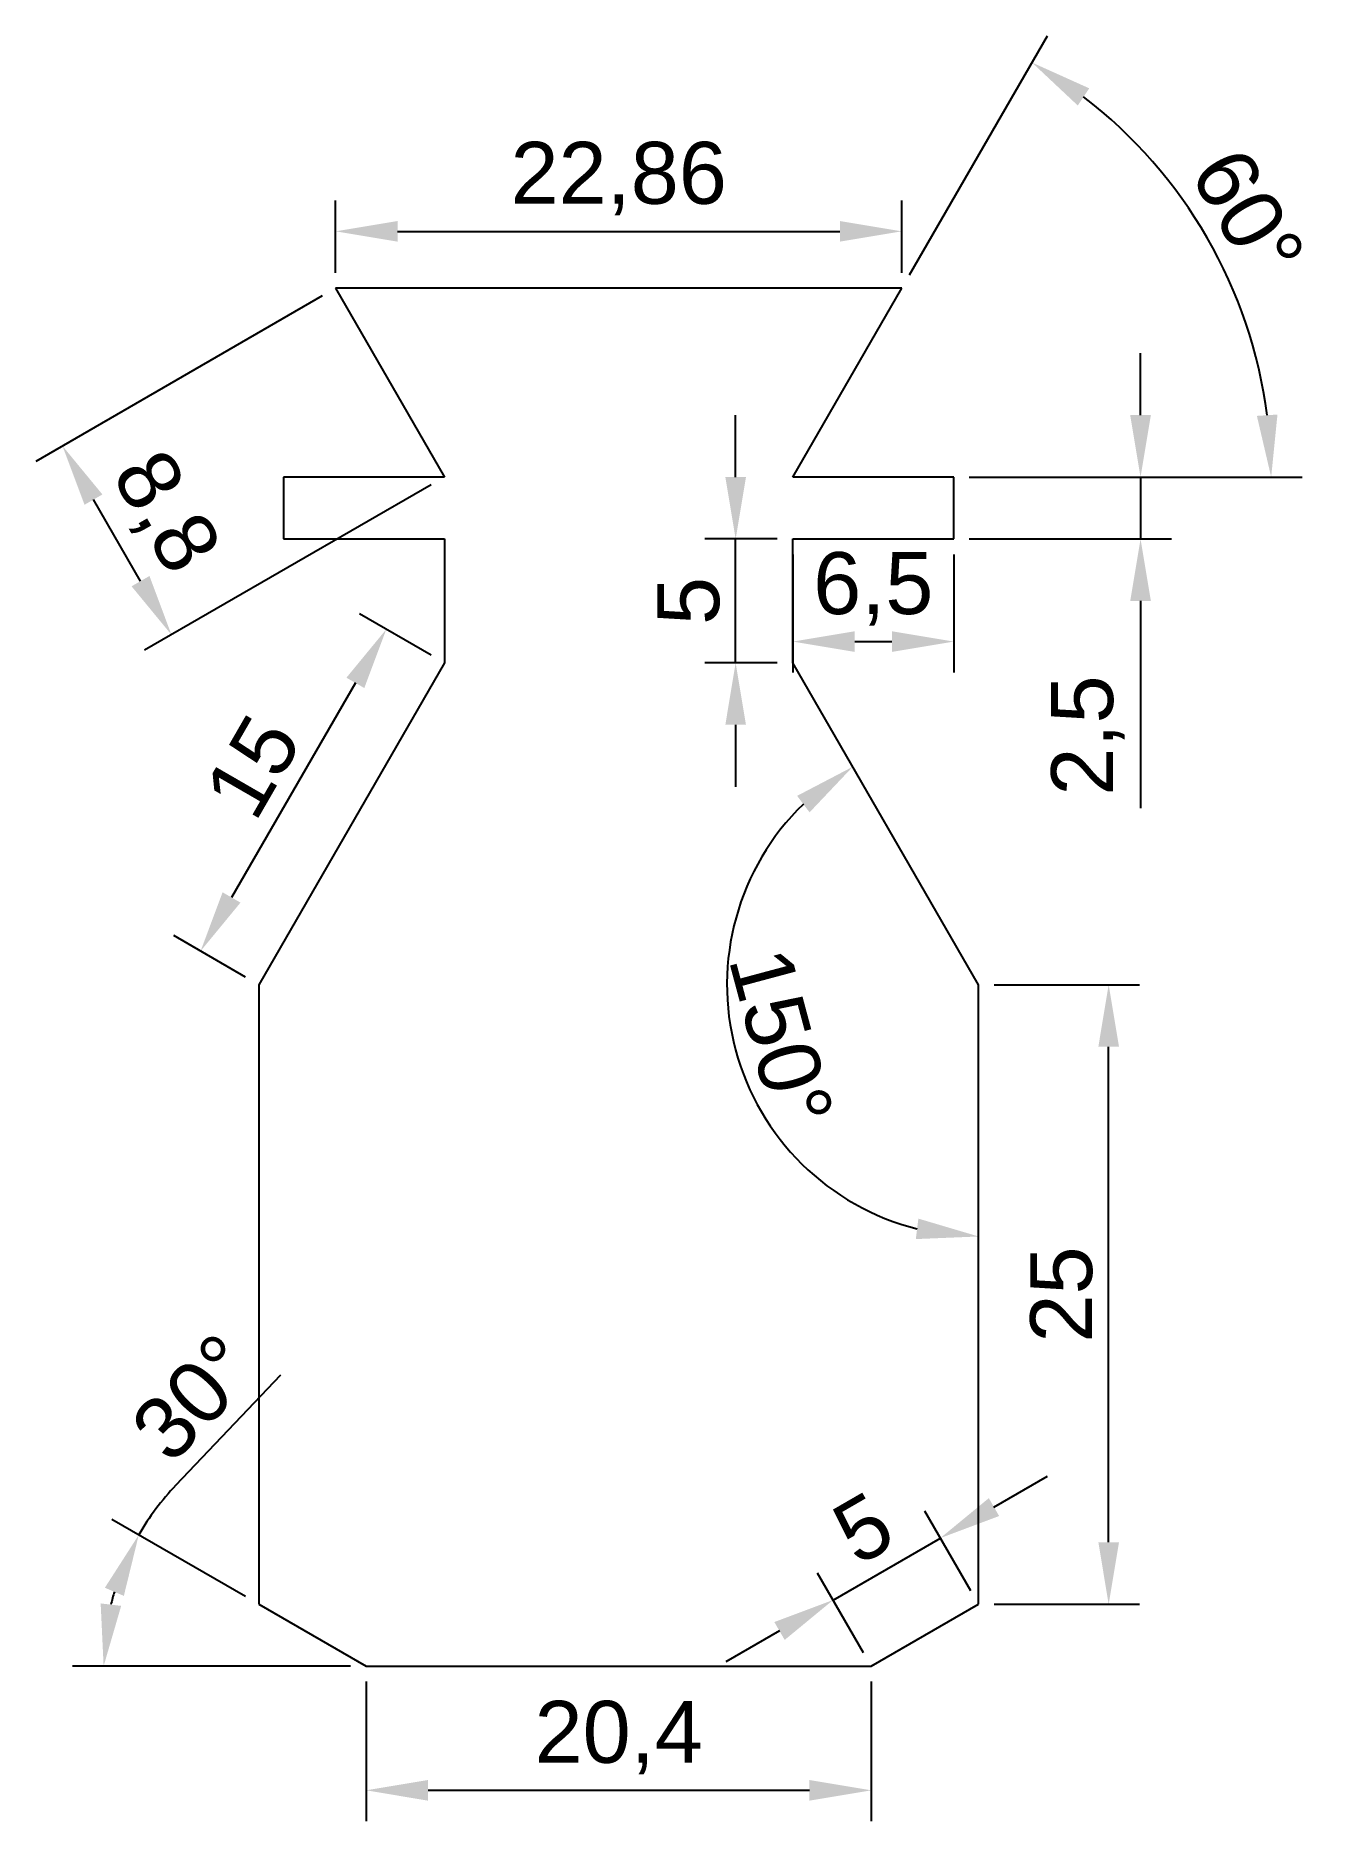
# Model space of a CAD drawing. Header units: millimetres. Extents: x -5 to 1773, y 0 to 1733.
# Drawn here: x 1721.3 to 1772.9, y 40.5 to 112.5 of the extents above; entities outside this region: 4.
import ezdxf

# ---------------------------------------------------------------- set-up
doc = ezdxf.new("R2010")
doc.units = ezdxf.units.MM
doc.styles.get("Standard").update_dxf_attribs({"font": 'arial.ttf'})
doc.dimstyles.new('ISO-25', dxfattribs={"dimtxt": 2.5, "dimasz": 2.5, "dimexe": 1.25, "dimexo": 0.625, "dimtad": 1, "dimtxsty": 'Standard', "dimcen": 2.5, "dimadec": 0, "dimazin": 0, "dimtfac": 1, "dimtmove": 0, "dimatfit": 3, "dimfxl": 1, "dimarcsym": 0})

# ---------------------------------------------------------------- blocks, each defined once
blk = doc.blocks.new('*D14')
at = {"color": 1, "lineweight": -2, "transparency": 16777216}
for p, q in [((1734.63, 46.106), (1734.63, 40.47)), ((1755.029, 46.106), (1755.029, 40.47))]:
    blk.add_line(p, q, dxfattribs=at)
at = {"color": 2, "lineweight": -2, "transparency": 16777216}
blk.add_line((1737.13, 41.72), (1752.529, 41.72), dxfattribs=at)
at = {"color": 2, "transparency": 16777216}
for points in [[(1737.13, 42.137), (1737.13, 41.303), (1734.63, 41.72)], [(1752.529, 42.137), (1752.529, 41.303), (1755.029, 41.72)]]:
    blk.add_solid(points, dxfattribs=at)
at = {"layer": 'Defpoints', "color": 0, "transparency": 16777216}
for p in [(1734.63, 46.731), (1755.029, 46.731), (1755.029, 41.72)]:
    blk.add_point(p, dxfattribs=at)
at = {"color": 7, "transparency": 16777216, "insert": (1744.83, 43.847), "char_height": 2.5, "attachment_point": 5}
blk.add_mtext('20,4', dxfattribs=at)
blk = doc.blocks.new('*D17')
at = {"color": 1, "lineweight": -2, "transparency": 16777216}
for p, q in [((1759.985, 74.231), (1765.864, 74.231)), ((1759.985, 49.231), (1765.864, 49.231))]:
    blk.add_line(p, q, dxfattribs=at)
at = {"color": 2, "lineweight": -2, "transparency": 16777216}
blk.add_line((1764.614, 51.731), (1764.614, 71.731), dxfattribs=at)
at = {"color": 2, "transparency": 16777216}
for points in [[(1764.198, 71.731), (1765.031, 71.731), (1764.614, 74.231)], [(1764.198, 51.731), (1765.031, 51.731), (1764.614, 49.231)]]:
    blk.add_solid(points, dxfattribs=at)
at = {"layer": 'Defpoints', "color": 0, "transparency": 16777216}
for p in [(1759.36, 74.231), (1764.614, 74.231), (1759.36, 49.231)]:
    blk.add_point(p, dxfattribs=at)
at = {"color": 7, "transparency": 16777216, "insert": (1762.713, 61.731), "char_height": 2.5, "attachment_point": 5, "rotation": 90}
blk.add_mtext('25', dxfattribs=at)
blk = doc.blocks.new('*D19')
at = {"color": 2, "lineweight": -2, "transparency": 16777216}
for p, q in [((1749.552, 94.721), (1749.552, 97.221)), ((1749.552, 87.221), (1749.552, 92.221)), ((1749.552, 84.721), (1749.552, 82.221))]:
    blk.add_line(p, q, dxfattribs=at)
at = {"color": 1, "lineweight": -2, "transparency": 16777216}
for p, q in [((1751.235, 92.221), (1748.302, 92.221)), ((1751.235, 87.221), (1748.302, 87.221))]:
    blk.add_line(p, q, dxfattribs=at)
at = {"color": 2, "transparency": 16777216}
for points in [[(1749.136, 94.721), (1749.969, 94.721), (1749.552, 92.221)], [(1749.136, 84.721), (1749.969, 84.721), (1749.552, 87.221)]]:
    blk.add_solid(points, dxfattribs=at)
at = {"layer": 'Defpoints', "color": 0, "transparency": 16777216}
for p in [(1749.552, 92.221), (1751.86, 92.221), (1751.86, 87.221)]:
    blk.add_point(p, dxfattribs=at)
at = {"color": 7, "transparency": 16777216, "insert": (1747.656, 89.721), "char_height": 2.5, "attachment_point": 5, "rotation": 90}
blk.add_mtext('5', dxfattribs=at)
blk = doc.blocks.new('*D20')
at = {"color": 2, "lineweight": -2, "transparency": 16777216}
for p, q in [((1759.983, 53.15), (1762.149, 54.4)), ((1753.488, 49.4), (1757.818, 51.9)), ((1751.323, 48.15), (1749.158, 46.9))]:
    blk.add_line(p, q, dxfattribs=at)
at = {"color": 1, "lineweight": -2, "transparency": 16777216}
for p, q in [((1759.047, 49.772), (1757.193, 52.983)), ((1754.717, 47.272), (1752.863, 50.483))]:
    blk.add_line(p, q, dxfattribs=at)
at = {"color": 2, "transparency": 16777216}
for points in [[(1759.775, 53.511), (1760.192, 52.789), (1757.818, 51.9)], [(1751.115, 48.511), (1751.532, 47.789), (1753.488, 49.4)]]:
    blk.add_solid(points, dxfattribs=at)
at = {"layer": 'Defpoints', "color": 0, "transparency": 16777216}
for p in [(1757.818, 51.9), (1759.36, 49.231), (1755.029, 46.731)]:
    blk.add_point(p, dxfattribs=at)
at = {"color": 7, "transparency": 16777216, "insert": (1754.705, 52.293), "char_height": 2.5, "attachment_point": 5, "rotation": 30}
blk.add_mtext('5', dxfattribs=at)
blk = doc.blocks.new('*D21')
at = {"color": 0, "lineweight": -2, "transparency": 16777216}
for p, q in [((1751.86, 91.596), (1751.86, 86.831)), ((1758.36, 91.596), (1758.36, 86.831))]:
    blk.add_line(p, q, dxfattribs=at)
at = {"color": 2, "lineweight": -2, "transparency": 16777216}
blk.add_line((1754.36, 88.081), (1755.86, 88.081), dxfattribs=at)
at = {"color": 2, "transparency": 16777216}
for points in [[(1754.36, 88.497), (1754.36, 87.664), (1751.86, 88.081)], [(1755.86, 88.497), (1755.86, 87.664), (1758.36, 88.081)]]:
    blk.add_solid(points, dxfattribs=at)
at = {"layer": 'Defpoints', "color": 0, "transparency": 16777216}
for p in [(1751.86, 92.221), (1758.36, 92.221), (1758.36, 88.081)]:
    blk.add_point(p, dxfattribs=at)
at = {"transparency": 16777216, "insert": (1755.11, 90.208), "char_height": 2.5, "attachment_point": 5}
blk.add_mtext('6,5', dxfattribs=at)
blk = doc.blocks.new('*D24')
at = {"color": 2, "lineweight": -2, "transparency": 16777216}
for p, q in [((1765.901, 97.221), (1765.901, 99.721)), ((1765.901, 94.721), (1765.901, 92.221)), ((1765.901, 89.721), (1765.901, 81.358))]:
    blk.add_line(p, q, dxfattribs=at)
at = {"color": 0, "lineweight": -2, "transparency": 16777216}
for p, q in [((1758.985, 94.721), (1767.151, 94.721)), ((1758.985, 92.221), (1767.151, 92.221))]:
    blk.add_line(p, q, dxfattribs=at)
at = {"color": 2, "transparency": 16777216}
for points in [[(1765.484, 97.221), (1766.318, 97.221), (1765.901, 94.721)], [(1765.484, 89.721), (1766.318, 89.721), (1765.901, 92.221)]]:
    blk.add_solid(points, dxfattribs=at)
at = {"layer": 'Defpoints', "color": 0, "transparency": 16777216}
for p in [(1758.36, 94.721), (1758.36, 92.221), (1765.901, 92.221)]:
    blk.add_point(p, dxfattribs=at)
at = {"transparency": 16777216, "insert": (1763.774, 84.29), "char_height": 2.5, "attachment_point": 5, "rotation": 90}
blk.add_mtext('2,5', dxfattribs=at)
blk = doc.blocks.new('*D25')
at = {"color": 1, "lineweight": -2, "transparency": 16777216}
for p, q in [((1756.572, 102.883), (1762.143, 112.532)), ((1758.985, 94.721), (1772.426, 94.721))]:
    blk.add_line(p, q, dxfattribs=at)
at = {"color": 2, "lineweight": -2, "transparency": 16777216}
blk.add_arc((1751.86, 94.721), 19.317, 7.42055, 52.57945, dxfattribs=at)
at = {"color": 2, "transparency": 16777216}
for points in [[(1763.366, 109.716), (1763.829, 110.409), (1761.518, 111.45)], [(1771.43, 97.243), (1770.599, 97.189), (1771.176, 94.721)]]:
    blk.add_solid(points, dxfattribs=at)
at = {"layer": 'Defpoints', "color": 0, "transparency": 16777216}
for p in [(1756.26, 102.342), (1770.011, 101.328), (1751.86, 94.721), (1758.36, 94.721)]:
    blk.add_point(p, dxfattribs=at)
at = {"color": 7, "transparency": 16777216, "insert": (1770.235, 105.33), "char_height": 2.5, "attachment_point": 5, "rotation": 300}
blk.add_mtext('60°', dxfattribs=at)
blk = doc.blocks.new('*D26')
at = {"color": 0, "lineweight": -2, "transparency": 16777216}
for p, q in [((1733.4, 102.967), (1733.4, 105.887)), ((1756.26, 102.967), (1756.26, 105.887))]:
    blk.add_line(p, q, dxfattribs=at)
at = {"color": 2, "lineweight": -2, "transparency": 16777216}
blk.add_line((1735.9, 104.637), (1753.76, 104.637), dxfattribs=at)
at = {"color": 2, "transparency": 16777216}
for points in [[(1735.9, 105.054), (1735.9, 104.221), (1733.4, 104.637)], [(1753.76, 105.054), (1753.76, 104.221), (1756.26, 104.637)]]:
    blk.add_solid(points, dxfattribs=at)
at = {"layer": 'Defpoints', "color": 0, "transparency": 16777216}
for p in [(1756.26, 104.637), (1733.4, 102.342), (1756.26, 102.342)]:
    blk.add_point(p, dxfattribs=at)
at = {"color": 7, "transparency": 16777216, "insert": (1744.83, 106.765), "char_height": 2.5, "attachment_point": 5}
blk.add_mtext('22,86', dxfattribs=at)
blk = doc.blocks.new('*D28')
at = {"color": 0, "lineweight": -2, "transparency": 16777216}
for p, q in [((1732.858, 102.03), (1721.289, 95.35)), ((1737.258, 94.409), (1725.689, 87.729))]:
    blk.add_line(p, q, dxfattribs=at)
at = {"color": 2, "lineweight": -2, "transparency": 16777216}
blk.add_line((1725.522, 90.519), (1723.622, 93.81), dxfattribs=at)
at = {"color": 2, "transparency": 16777216}
for points in [[(1723.983, 94.018), (1723.261, 93.602), (1722.372, 95.975)], [(1725.883, 90.728), (1725.161, 90.311), (1726.772, 88.354)]]:
    blk.add_solid(points, dxfattribs=at)
at = {"layer": 'Defpoints', "color": 0, "transparency": 16777216}
for p in [(1733.4, 102.342), (1722.372, 95.975), (1737.8, 94.721)]:
    blk.add_point(p, dxfattribs=at)
at = {"color": 7, "transparency": 16777216, "insert": (1726.414, 93.228), "char_height": 2.5, "attachment_point": 5, "rotation": 300}
blk.add_mtext('8,8', dxfattribs=at)
blk = doc.blocks.new('*D29')
at = {"color": 1, "lineweight": -2, "transparency": 16777216}
for p, q in [((1737.258, 87.534), (1734.365, 89.204)), ((1729.758, 74.543), (1726.865, 76.214))]:
    blk.add_line(p, q, dxfattribs=at)
at = {"color": 2, "lineweight": -2, "transparency": 16777216}
blk.add_line((1734.197, 86.414), (1729.197, 77.754), dxfattribs=at)
at = {"color": 2, "transparency": 16777216}
for points in [[(1733.836, 86.623), (1734.558, 86.206), (1735.447, 88.579)], [(1728.836, 77.962), (1729.558, 77.546), (1727.947, 75.589)]]:
    blk.add_solid(points, dxfattribs=at)
at = {"layer": 'Defpoints', "color": 0, "transparency": 16777216}
for p in [(1737.8, 87.221), (1727.947, 75.589), (1730.3, 74.231)]:
    blk.add_point(p, dxfattribs=at)
at = {"color": 7, "transparency": 16777216, "insert": (1730.05, 83.035), "char_height": 2.5, "attachment_point": 5, "rotation": 60}
blk.add_mtext('15', dxfattribs=at)
blk = doc.blocks.new('*D34')
at = {"color": 2, "lineweight": -2, "transparency": 16777216}
blk.add_arc((1759.36, 74.231), 10.159, 134.13626, 255.86374, dxfattribs=at)
at = {"color": 2, "transparency": 16777216}
for points in [[(1752.034, 81.854), (1752.537, 81.189), (1754.28, 83.028)], [(1756.93, 64.793), (1756.827, 63.966), (1759.36, 64.072)]]:
    blk.add_solid(points, dxfattribs=at)
at = {"layer": 'Defpoints', "color": 0, "transparency": 16777216}
for p in [(1751.86, 87.221), (1749.355, 75.995), (1759.36, 74.231), (1759.36, 74.231), (1759.36, 49.231)]:
    blk.add_point(p, dxfattribs=at)
at = {"color": 7, "transparency": 16777216, "insert": (1751.384, 72.094), "char_height": 2.5, "attachment_point": 5, "rotation": 285}
blk.add_mtext('150°', dxfattribs=at)
blk = doc.blocks.new('*D44')
at = {"color": 2, "lineweight": -2, "transparency": 16777216}
blk.add_line((1726.949, 54.032), (1731.188, 58.492), dxfattribs=at)
at = {"color": 1, "lineweight": -2, "transparency": 16777216}
for p, q in [((1729.758, 49.543), (1724.369, 52.655)), ((1734.004, 46.731), (1722.782, 46.731))]:
    blk.add_line(p, q, dxfattribs=at)
at = {"color": 2, "lineweight": -2, "transparency": 16777216}
for start, end in [(136.45222, 150), (163.54778, 166.45222)]:
    blk.add_arc((1734.63, 46.731), 10.598, start, end, dxfattribs=at)
at = {"color": 2, "transparency": 16777216}
for points in [[(1724.083, 49.896), (1724.849, 49.568), (1725.452, 52.03)], [(1724.741, 49.164), (1723.913, 49.262), (1724.032, 46.731)]]:
    blk.add_solid(points, dxfattribs=at)
at = {"layer": 'Defpoints', "color": 0, "transparency": 16777216}
for p in [(1730.3, 49.231), (1724.193, 48.571), (1734.629, 46.731), (1734.63, 46.731), (1755.029, 46.731)]:
    blk.add_point(p, dxfattribs=at)
at = {"color": 7, "transparency": 16777216, "insert": (1727.689, 57.572), "char_height": 2.5, "attachment_point": 5, "rotation": 46.45222}
blk.add_mtext('30°', dxfattribs=at)
blk = doc.blocks.new('*D10')
at = {"color": 0, "lineweight": -2, "transparency": 16777216}
for p, q in [((0, 0.625), (0, 1196.923)), ((0, 0.625), (0, 1196.923)), ((5, 1195.662), (9.212, 1195.645))]:
    blk.add_line(p, q, dxfattribs=at)
for start, end in [(90, 90), (90.119798, 90.239596), (89.760403, 90), (89.760404, 89.880202)]:
    blk.add_arc((0, 0), 1195.673, start, end, dxfattribs=at)
at = {"color": 0, "transparency": 16777216}
for points in [[(-2.5, 1196.087), (-2.5, 1195.253), (0, 1195.673)], [(2.5, 1195.253), (2.5, 1196.087), (0, 1195.673)]]:
    blk.add_solid(points, dxfattribs=at)
at = {"layer": 'Defpoints', "color": 0, "transparency": 16777216}
for p in [(0, 1195.673), (0, 0), (0, 0), (0, 0)]:
    blk.add_point(p, dxfattribs=at)
at = {"color": 0, "transparency": 16777216, "insert": (5.205, 1195.661), "char_height": 2.5, "attachment_point": 5, "rotation": 89.7604}
blk.add_mtext('0°', dxfattribs=at)
blk = doc.blocks.new('*D11')
at = {"color": 0, "lineweight": -2, "transparency": 16777216}
for p, q in [((0, 0.625), (0, 1201.25)), ((0, 0.625), (0, 1201.25)), ((5, 1199.99), (9.212, 1199.972))]:
    blk.add_line(p, q, dxfattribs=at)
for start, end in [(90, 90), (90.119366, 90.238732), (89.761267, 90), (89.761268, 89.880634)]:
    blk.add_arc((0, 0), 1200, start, end, dxfattribs=at)
at = {"color": 0, "transparency": 16777216}
for points in [[(-2.5, 1200.414), (-2.5, 1199.581), (0, 1200)], [(2.5, 1199.581), (2.5, 1200.414), (0, 1200)]]:
    blk.add_solid(points, dxfattribs=at)
at = {"layer": 'Defpoints', "color": 0, "transparency": 16777216}
for p in [(0, 1200), (0, 0), (0, 0), (0, 0)]:
    blk.add_point(p, dxfattribs=at)
at = {"color": 0, "transparency": 16777216, "insert": (5.205, 1199.989), "char_height": 2.5, "attachment_point": 5, "rotation": 89.76127}
blk.add_mtext('0°', dxfattribs=at)
blk = doc.blocks.new('*D35')
at = {"color": 0, "lineweight": -2, "transparency": 16777216}
for p, q in [((0, 0.625), (0, 1732.25)), ((0, 0.625), (0, 1732.25)), ((5, 1730.993), (9.212, 1730.98))]:
    blk.add_line(p, q, dxfattribs=at)
for start, end in [(90, 90), (90.08275, 90.165499), (89.834501, 90), (89.834501, 89.91725)]:
    blk.add_arc((0, 0), 1731, start, end, dxfattribs=at)
at = {"color": 0, "transparency": 16777216}
for points in [[(-2.5, 1731.415), (-2.5, 1730.581), (0, 1731)], [(2.5, 1730.581), (2.5, 1731.415), (0, 1731)]]:
    blk.add_solid(points, dxfattribs=at)
at = {"layer": 'Defpoints', "color": 0, "transparency": 16777216}
for p in [(0, 1731), (0, 0), (0, 0), (0, 0)]:
    blk.add_point(p, dxfattribs=at)
at = {"color": 0, "transparency": 16777216, "insert": (5.205, 1730.992), "char_height": 2.5, "attachment_point": 5, "rotation": 89.8345}
blk.add_mtext('0°', dxfattribs=at)
blk = doc.blocks.new('*D36')
at = {"color": 0, "lineweight": -2, "transparency": 16777216}
for p, q in [((0, 0.625), (0, 1732.25)), ((0, 0.625), (0, 1732.25)), ((5, 1730.993), (9.212, 1730.98))]:
    blk.add_line(p, q, dxfattribs=at)
for start, end in [(90, 90), (90.08275, 90.165499), (89.834501, 90), (89.834501, 89.91725)]:
    blk.add_arc((0, 0), 1731, start, end, dxfattribs=at)
at = {"color": 0, "transparency": 16777216}
for points in [[(-2.5, 1731.415), (-2.5, 1730.581), (0, 1731)], [(2.5, 1730.581), (2.5, 1731.415), (0, 1731)]]:
    blk.add_solid(points, dxfattribs=at)
at = {"layer": 'Defpoints', "color": 0, "transparency": 16777216}
for p in [(0, 1731), (0, 0), (0, 0), (0, 0)]:
    blk.add_point(p, dxfattribs=at)
at = {"color": 0, "transparency": 16777216, "insert": (5.205, 1730.992), "char_height": 2.5, "attachment_point": 5, "rotation": 89.8345}
blk.add_mtext('0°', dxfattribs=at)

msp = doc.modelspace()

# ---------------------------------------------------------------- linework, layer by layer
for p, q in [((1756.26, 102.342), (1733.4, 102.342)), ((1733.4, 102.342), (1737.8, 94.721)), ((1751.86, 94.721), (1756.26, 102.342)), ((1737.8, 94.721), (1731.3, 94.721)), ((1731.3, 94.721), (1731.3, 92.221)), ((1758.36, 94.721), (1751.86, 94.721)), ((1758.36, 92.221), (1758.36, 94.721)), ((1731.3, 92.221), (1737.8, 92.221)), ((1737.8, 92.221), (1737.8, 87.221)), ((1751.86, 87.221), (1751.86, 92.221)), ((1751.86, 92.221), (1758.36, 92.221)), ((1737.8, 87.221), (1730.3, 74.231)), ((1759.36, 74.231), (1751.86, 87.221)), ((1730.3, 74.231), (1730.3, 49.231)), ((1759.36, 49.231), (1759.36, 74.231)), ((1730.3, 49.231), (1734.63, 46.731)), ((1755.029, 46.731), (1759.36, 49.231)), ((1734.629, 46.731), (1755.029, 46.731))]:
    msp.add_line(p, q)

# ---------------------------------------------------------------- dimensions: what is measured, and where the dimension line sits
at = {"color": 18}
for picture in ['*D35', '*D36']:
    dim = msp.add_angular_dim_3p(base=(0, 1730.999840538), center=(0, 0), p1=(0, 0), p2=(0, 0), dimstyle='ISO-25', dxfattribs=at)
    dim.commit()
    dim.dimension.update_dxf_attribs({"geometry": picture, "text_midpoint": (5.204632404, 1730.992028179)})
for base, picture, middle in [((0, 1200), '*D11', (5.204625845, 1199.988730675)), ((0, 1195.672740613), '*D10', (5.204625753, 1195.661430503))]:
    dim = msp.add_angular_dim_3p(base=base, center=(0, 0), p1=(0, 0), p2=(0, 0), dimstyle='ISO-25')
    dim.commit()
    dim.dimension.update_dxf_attribs({"geometry": picture, "text_midpoint": middle})
at = {"color": 1}
dim = msp.add_angular_dim_3p(base=(1770.011, 101.328), center=(1751.86, 94.721), p1=(1758.36, 94.721), p2=(1756.26, 102.342), dimstyle='ISO-25', override={"dimclrd": 2, "dimclre": 1, "dimclrt": 7}, dxfattribs=at)
dim.commit()
dim.dimension.update_dxf_attribs({"geometry": '*D25', "text_midpoint": (1770.235, 105.33)})
for base, p1, p2, override, picture, middle in [((1756.26, 104.637), (1733.4, 102.342), (1756.26, 102.342), {"dimclrd": 2, "dimclrt": 7}, '*D26', (1744.83, 106.765)), ((1758.36, 88.081), (1751.86, 92.221), (1758.36, 92.221), {"dimclrd": 2, "dimclrt": 256}, '*D21', (1755.11, 90.208)), ((1755.029, 41.72), (1734.63, 46.731), (1755.029, 46.731), {"dimclrd": 2, "dimclre": 1, "dimclrt": 7}, '*D14', (1744.83, 43.847))]:
    dim = msp.add_linear_dim(base=base, p1=p1, p2=p2, dimstyle='ISO-25', override=override, dxfattribs=at)
    dim.commit()
    dim.dimension.update_dxf_attribs({"geometry": picture, "text_midpoint": middle})
for p1, p2, distance, override, picture, middle in [((1737.8, 94.721), (1733.4, 102.342), 12.734, {"dimclrd": 2, "dimclrt": 7}, '*D28', (1726.414, 93.228)), ((1737.8, 87.221), (1730.3, 74.231), -2.716, {"dimclrd": 2, "dimclre": 1, "dimclrt": 7}, '*D29', (1730.05, 83.035)), ((1755.029, 46.731), (1759.36, 49.231), 3.082, {"dimclrd": 2, "dimclre": 1, "dimclrt": 7}, '*D20', (1754.705, 52.293))]:
    dim = msp.add_aligned_dim(p1=p1, p2=p2, distance=distance, dimstyle='ISO-25', override=override, dxfattribs=at)
    dim.commit()
    dim.dimension.update_dxf_attribs({"geometry": picture, "text_midpoint": middle})
for base, p1, p2, override, picture, middle in [((1765.901, 92.221), (1758.36, 94.721), (1758.36, 92.221), {"dimclrd": 2, "dimclrt": 256}, '*D24', (1763.774, 84.29)), ((1749.552, 92.221), (1751.86, 87.221), (1751.86, 92.221), {"dimclrd": 2, "dimclre": 1, "dimclrt": 7}, '*D19', (1747.656, 89.721)), ((1764.614, 74.231), (1759.36, 49.231), (1759.36, 74.231), {"dimclrd": 2, "dimclre": 1, "dimclrt": 7}, '*D17', (1762.713, 61.731))]:
    dim = msp.add_linear_dim(base=base, p1=p1, p2=p2, angle=90, dimstyle='ISO-25', override=override, dxfattribs=at)
    dim.commit()
    dim.dimension.update_dxf_attribs({"geometry": picture, "text_midpoint": middle})
for base, line1, line2, picture, middle in [((1749.355, 75.995), ((1759.36, 74.231), (1751.86, 87.221)), ((1759.36, 49.231), (1759.36, 74.231)), '*D34', (1751.384, 72.094)), ((1724.193, 48.571), ((1734.629, 46.731), (1755.029, 46.731)), ((1730.3, 49.231), (1734.63, 46.731)), '*D44', (1727.689, 57.572))]:
    dim = msp.add_angular_dim_2l(base=base, line1=line1, line2=line2, dimstyle='ISO-25', override={"dimclrd": 2, "dimclre": 1, "dimclrt": 7}, dxfattribs=at)
    dim.commit()
    dim.dimension.update_dxf_attribs({"geometry": picture, "text_midpoint": middle})

doc.saveas('drawing.dxf')
